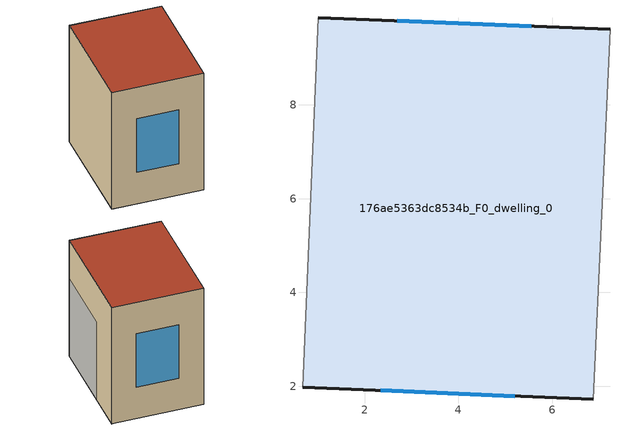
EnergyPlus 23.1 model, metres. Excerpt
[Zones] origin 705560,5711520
176ae5363dc8534b_F0_dwelling_0
 floor ground (EU_floor_Construction): 6.87,1.72 7.23,9.62 1.01,9.86 0.67,1.98 z0
 wall outside (EU_wall_Construction): 1.01,9.86 7.23,9.62 / 6.87,1.72 0.67,1.98 z0:9
 wall adiabatic (EU_wall_Construction): 7.23,9.62 6.87,1.72 / 0.67,1.98 1.01,9.86 z0:9
 window (EU_Window_Construction): 2.69,9.8 5.56,9.68 / 5.2,1.79 2.35,1.91 z2.43:6.57
 roof outside (EU_roof_Construction): 7.23,9.62 6.87,1.72 0.67,1.98 1.01,9.86 z9
shading: 6.87,1.72 7.24,9.64 z0:6
[Building]
EU S2 Campaign: North Axis=0; Terrain=City; Solar Distribution=FullExterior
[Site:Location]
London: Latitude=51.5; Longitude=-0.5; Time Zone=0; Elevation=25
[SizingPeriod:WeatherFileDays]
AnnualSizingPeriod: Begin Month=1; Begin Day of Month=1; End Month=12; End Day of Month=31; Day of Week for Start Day=Monday; Use Weather File Daylight Saving Period=No; Use Weather File Rain and Snow Indicators=No
[MATERIAL]
EU_InternalMass_Material: Roughness=MediumRough; Thickness=0.1; Conductivity=1; Density=1800; Specific Heat=900; Thermal Absorptance=0.9; Solar Absorptance=0.7; Visible Absorptance=0.7
[MATERIAL:NOMASS] Roughness=MediumRough; Thermal Absorptance=0.9; Solar Absorptance=0.7; Visible Absorptance=0.7
Name | Thermal Resistance
EU_wall_NoMass | 0.555556
EU_roof_NoMass | 0.510204
EU_floor_NoMass | 1.68919
[WINDOWMATERIAL:SIMPLEGLAZINGSYSTEM]
EU_Window_SimpleGlazing: UFactor=3.96; Solar Heat Gain Coefficient=0.85; Visible Transmittance=0.85
[CONSTRUCTION]
EU_wall_Construction: EU_wall_NoMass
EU_roof_Construction: EU_roof_NoMass
EU_floor_Construction: EU_floor_NoMass
EU_InternalMass_Construction: EU_InternalMass_Material
EU_Window_Construction: EU_Window_SimpleGlazing
[ZONE]
176ae5363dc8534b_F0_dwelling_0: Type=1; Multiplier=1; Ceiling Height=autocalculate; Volume=442.015; Floor Area=autocalculate; Part of Total Floor Area=Yes
[INTERNALMASS]
176ae5363dc8534b_F0_dwelling_0_EU_InternalMass: Construction=EU_InternalMass_Construction; Zone or ZoneList=176ae5363dc8534b_F0_dwelling_0; Surface Area=49.1129
[OTHEREQUIPMENT]
EU_Step8_InternalGain_176ae5363dc8534b_F0_dwelling_0_f000: Fuel Type=Electricity; Zone or ZoneList or Space or SpaceList=176ae5363dc8534b_F0_dwelling_0; Schedule=EU_Step8_GainSchedule_176ae5363dc8534b_F0_dwelling_0_f000; Design Level Calculation Method=Watts/Area; Power per Zone Floor Area=1; Fraction Latent=0; Fraction Radiant=0; Fraction Lost=0; Carbon Dioxide Generation Rate=0; EndUse Subcategory=EU_Step8_InternalGains
[ZONEVENTILATION:DESIGNFLOWRATE]
EU_ConstantAir_176ae5363dc8534b_F0_dwelling_0: Zone or ZoneList or Space or SpaceList=176ae5363dc8534b_F0_dwelling_0; Schedule=EU_AlwaysOn; Design Flow Rate Calculation Method=AirChanges/Hour; Air Changes per Hour=0.48; Ventilation Type=Natural; Fan Pressure Rise=0; Fan Total Efficiency=1; Constant Term Coefficient=1; Temperature Term Coefficient=0; Velocity Term Coefficient=0; Velocity Squared Term Coefficient=0; Minimum Indoor Temperature=-100; Maximum Indoor Temperature=100; Delta Temperature=-100; Minimum Outdoor Temperature=-100; Maximum Outdoor Temperature=100; Maximum Wind Speed=40
[HVACTEMPLATE:THERMOSTAT]
EU_HeatOnly_176ae5363dc8534b_F0_dwelling_0: Constant Heating Setpoint=20; Constant Cooling Setpoint=50
[HVACTEMPLATE:ZONE:IDEALLOADSAIRSYSTEM]
176ae5363dc8534b_F0_dwelling_0: Template Thermostat=EU_HeatOnly_176ae5363dc8534b_F0_dwelling_0; System Availability Schedule=EU_AlwaysOn; Maximum Heating Supply Air Temperature=50; Minimum Cooling Supply Air Temperature=13; Maximum Heating Supply Air Humidity Ratio=0.0156; Minimum Cooling Supply Air Humidity Ratio=0.0077; Heating Limit=NoLimit; Cooling Limit=NoLimit; Heating Availability Schedule=EU_AlwaysOn; Cooling Availability Schedule=EU_CoolingOff; Dehumidification Control Type=ConstantSensibleHeatRatio; Cooling Sensible Heat Ratio=0.7; Dehumidification Setpoint=60; Humidification Control Type=None; Humidification Setpoint=30; Outdoor Air Method=None; Outdoor Air Flow Rate per Person=0.00944; Outdoor Air Flow Rate per Zone Floor Area=0; Outdoor Air Flow Rate per Zone=0; Demand Controlled Ventilation Type=None; Outdoor Air Economizer Type=NoEconomizer; Heat Recovery Type=None; Sensible Heat Recovery Effectiveness=0.7; Latent Heat Recovery Effectiveness=0.65
[SIZING:ZONE]
176ae5363dc8534b_F0_dwelling_0: Zone Cooling Design Supply Air Temperature Input Method=SupplyAirTemperature; Zone Cooling Design Supply Air Temperature=13; Zone Heating Design Supply Air Temperature Input Method=SupplyAirTemperature; Zone Heating Design Supply Air Temperature=50; Zone Cooling Design Supply Air Humidity Ratio=0.008; Zone Heating Design Supply Air Humidity Ratio=0.008; Cooling Design Air Flow Method=DesignDay; Cooling Design Air Flow Rate=0; Cooling Minimum Air Flow per Zone Floor Area=0.000762; Cooling Minimum Air Flow=0; Cooling Minimum Air Flow Fraction=0.2; Heating Design Air Flow Method=DesignDay; Heating Design Air Flow Rate=0; Heating Maximum Air Flow per Zone Floor Area=0.002032; Heating Maximum Air Flow=0.141576; Heating Maximum Air Flow Fraction=0.3; Account for Dedicated Outdoor Air System=No; Dedicated Outdoor Air System Control Strategy=NeutralSupplyAir; Dedicated Outdoor Air Low Setpoint Temperature for Design=autosize; Dedicated Outdoor Air High Setpoint Temperature for Design=autosize; Zone Load Sizing Method=Sensible Load Only No Latent Load; Zone Latent Cooling Design Supply Air Humidity Ratio Input Method=HumidityRatioDifference; Zone Cooling Design Supply Air Humidity Ratio Difference=0.005; Zone Latent Heating Design Supply Air Humidity Ratio Input Method=HumidityRatioDifference; Zone Humidification Design Supply Air Humidity Ratio Difference=0.005
[SCHEDULE:CONSTANT]
Name | Hourly Value
EU_AlwaysOn | 1
EU_CoolingOff | 0
[SCHEDULE:FILE]
EU_Step8_GainSchedule_176ae5363dc8534b_F0_dwelling_0_f000: File=../../schedules/176ae5363dc8534b/176ae5363dc8534b_F0_dwelling_0_f000_gain.csv; Column Number=1; Rows to Skip at Top=0; Number of Hours of Data=8760; Column Separator=Comma; Interpolate to Timestep=No; Minutes per Item=60; Adjust Schedule for Daylight Savings=Yes
